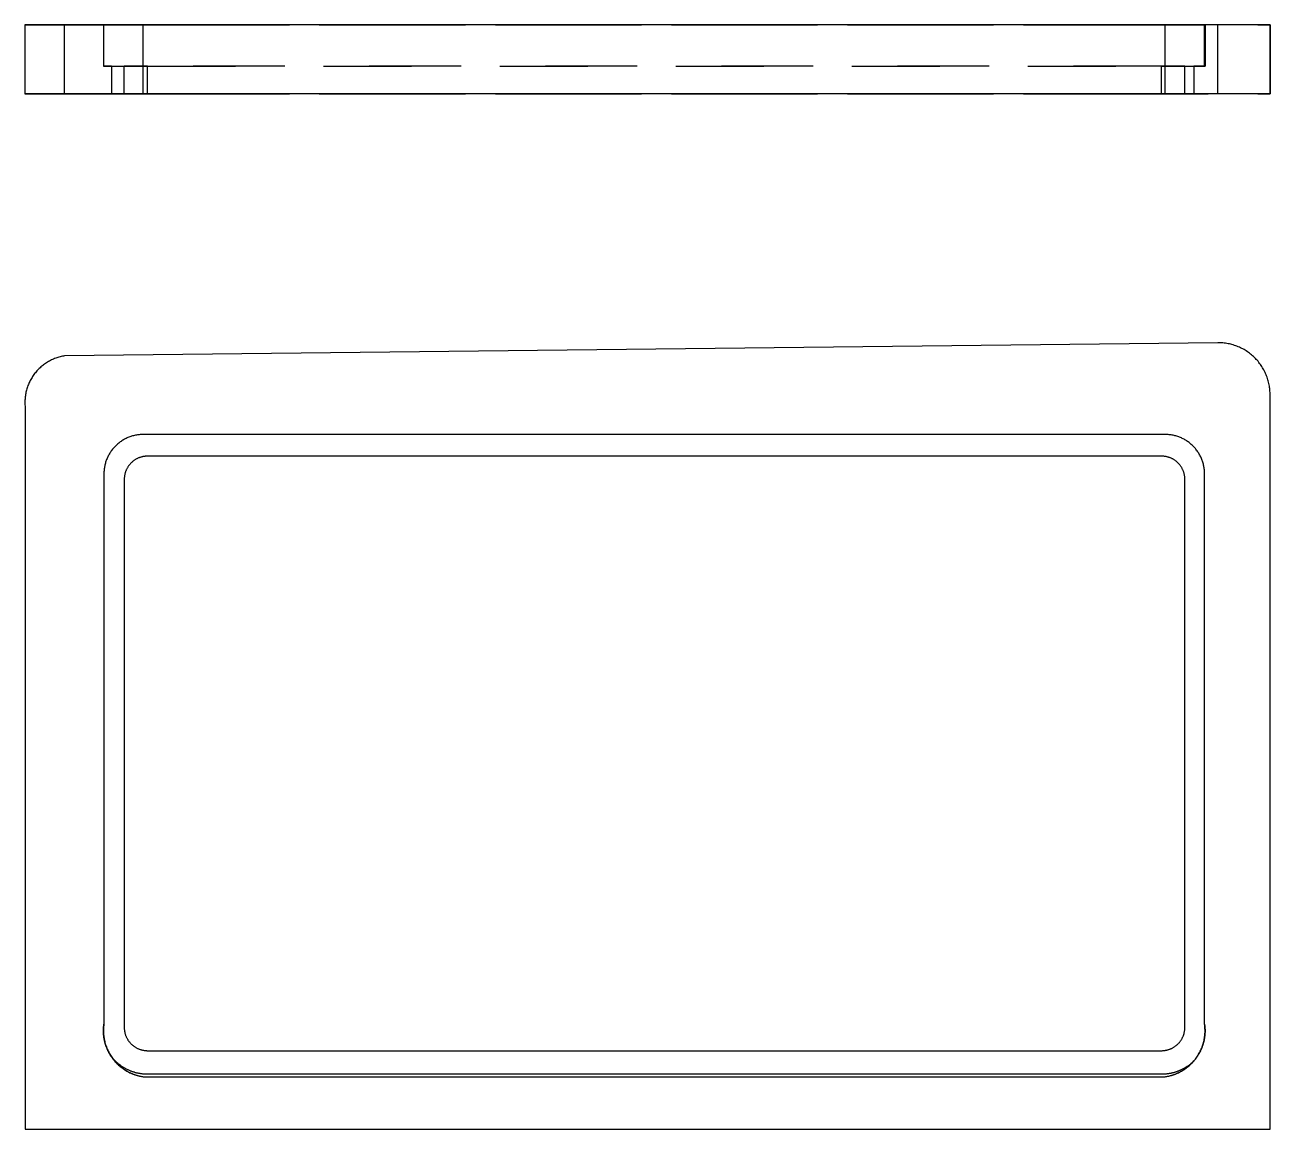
# Model space of a CAD drawing. Extents: x 0 to 2.59, y 0 to 1.25.
# Drawn here: x 0 to 1.415, y 0 to 1.254 of the extents above; entities that cross this region are included whole.
import ezdxf

# ---------------------------------------------------------------- set-up
doc = ezdxf.new("R2010")
doc.units = 0
doc.linetypes.add('HIDDEN', pattern=[0.070726, 0.047174, -0.023552])
for name, color, linetype in [('FRONT', 7, 'CONTINUOUS'), ('FRONT_HID', 7, 'HIDDEN'), ('TOP', 7, 'CONTINUOUS'), ('TOP_HID', 7, 'HIDDEN')]:
    doc.layers.add(name, color=color, linetype=linetype)

msp = doc.modelspace()

# ---------------------------------------------------------------- linework, layer by layer
at = {"layer": 'FRONT'}
for p, q in [((0.045102, 1.25412), (0, 1.25412)), ((0, 1.25412), (0, 1.175995)), ((1.35497, 1.25412), (0.045102, 1.25412)), ((0.045102, 1.175995), (0.045102, 1.25412)), ((1.414514, 1.25412), (1.35497, 1.25412)), ((1.35497, 1.175995), (1.35497, 1.25412)), ((1.41451, 1.25412), (1.414514, 1.25412)), ((1.414514, 1.25412), (1.414514, 1.175995)), ((0.045102, 1.175995), (0, 1.175995)), ((1.35497, 1.175995), (0.045102, 1.175995)), ((1.414514, 1.175995), (1.35497, 1.175995)), ((1.41451, 1.175995), (1.414514, 1.175995))]:
    msp.add_line(p, q, dxfattribs=at)
at = {"layer": 'FRONT_HID', "linetype": 'HIDDEN'}
for p, q in [((0, 1.25412), (0.000447, 1.25412)), ((0.000447, 1.175995), (0.000447, 1.25412)), ((0.000447, 1.25412), (1.41451, 1.25412)), ((0.000447, 1.175995), (0.000447, 1.25412)), ((0.089756, 1.25412), (0.089227, 1.25412)), ((0.089227, 1.25412), (0.134411, 1.25412)), ((0.089227, 1.25412), (0.089227, 1.207245)), ((0.134411, 1.25412), (0.089756, 1.25412)), ((0.089756, 1.207245), (0.089756, 1.25412)), ((0.089756, 1.207245), (0.089756, 1.25412)), ((0.134411, 1.25412), (1.295431, 1.25412)), ((1.295431, 1.25412), (0.134411, 1.25412)), ((0.134411, 1.175995), (0.134411, 1.25412)), ((0.134411, 1.207245), (0.134411, 1.25412)), ((1.295431, 1.25412), (1.340614, 1.25412)), ((1.340085, 1.25412), (1.295431, 1.25412)), ((1.295431, 1.175995), (1.295431, 1.25412)), ((1.295431, 1.207245), (1.295431, 1.25412)), ((1.340614, 1.25412), (1.340085, 1.25412)), ((1.340085, 1.207245), (1.340085, 1.25412)), ((1.340085, 1.207245), (1.340085, 1.25412)), ((1.340614, 1.25412), (1.340614, 1.207245)), ((1.41451, 1.175995), (1.41451, 1.25412)), ((1.41451, 1.175995), (1.41451, 1.25412)), ((0.09839, 1.207245), (0.089227, 1.207245)), ((0.089227, 1.207245), (0.089756, 1.207245)), ((0.089756, 1.207245), (0.134411, 1.207245)), ((0.09839, 1.207245), (0.09839, 1.175995)), ((0.09839, 1.207245), (0.139345, 1.207245)), ((0.112865, 1.207245), (0.139345, 1.207245)), ((0.139345, 1.207245), (0.112865, 1.207245)), ((0.112865, 1.175995), (0.112865, 1.207245)), ((0.112865, 1.175995), (0.112865, 1.207245)), ((1.295431, 1.207245), (0.134411, 1.207245)), ((0.139345, 1.207245), (1.291237, 1.207245)), ((1.291237, 1.207245), (0.139345, 1.207245)), ((0.139345, 1.207245), (1.291237, 1.207245)), ((0.139345, 1.175995), (0.139345, 1.207245)), ((0.139345, 1.175995), (0.139345, 1.207245)), ((0.139345, 1.175995), (0.139345, 1.207245)), ((1.291237, 1.207245), (1.327846, 1.207245)), ((1.317717, 1.207245), (1.291237, 1.207245)), ((1.291237, 1.207245), (1.317717, 1.207245)), ((1.291237, 1.175995), (1.291237, 1.207245)), ((1.291237, 1.175995), (1.291237, 1.207245)), ((1.291237, 1.175995), (1.291237, 1.207245)), ((1.295431, 1.207245), (1.340085, 1.207245)), ((1.317717, 1.175995), (1.317717, 1.207245)), ((1.317717, 1.175995), (1.317717, 1.207245)), ((1.327846, 1.207245), (1.327846, 1.175995)), ((1.340614, 1.207245), (1.327846, 1.207245)), ((1.340085, 1.207245), (1.340614, 1.207245)), ((0, 1.175995), (0.000447, 1.175995)), ((0.000447, 1.175995), (1.41451, 1.175995)), ((0.086385, 1.175995), (0.09839, 1.175995)), ((0.139345, 1.175995), (0.086385, 1.175995)), ((0.089756, 1.175995), (0.09839, 1.175995)), ((0.134411, 1.175995), (0.089756, 1.175995)), ((0.09839, 1.175995), (0.134411, 1.175995)), ((0.09839, 1.175995), (0.139345, 1.175995)), ((0.112865, 1.175995), (0.139345, 1.175995)), ((0.139345, 1.175995), (0.112865, 1.175995)), ((0.134411, 1.175995), (1.295431, 1.175995)), ((1.295431, 1.175995), (0.134411, 1.175995)), ((1.291237, 1.175995), (0.139345, 1.175995)), ((0.139345, 1.175995), (1.291237, 1.175995)), ((1.291237, 1.175995), (0.139345, 1.175995)), ((0.139345, 1.175995), (1.291237, 1.175995)), ((1.344197, 1.175995), (1.291237, 1.175995)), ((1.291237, 1.175995), (1.327846, 1.175995)), ((1.317717, 1.175995), (1.291237, 1.175995)), ((1.291237, 1.175995), (1.317717, 1.175995)), ((1.295431, 1.175995), (1.327846, 1.175995)), ((1.340085, 1.175995), (1.295431, 1.175995)), ((1.327846, 1.175995), (1.344197, 1.175995)), ((1.327846, 1.175995), (1.340085, 1.175995))]:
    msp.add_line(p, q, dxfattribs=at)
at = {"layer": 'TOP'}
for p, q in [((1.354969, 0.893092), (0.0451, 0.878207)), ((1.356458, 0.893092), (1.354969, 0.893092)), ((1.357947, 0.893053), (1.356458, 0.893092)), ((1.359435, 0.892977), (1.357947, 0.893053)), ((1.36092, 0.892864), (1.359435, 0.892977)), ((1.362402, 0.892712), (1.36092, 0.892864)), ((1.363879, 0.892524), (1.362402, 0.892712)), ((1.365352, 0.892298), (1.363879, 0.892524)), ((1.366818, 0.892035), (1.365352, 0.892298)), ((1.368277, 0.891734), (1.366818, 0.892035)), ((1.369727, 0.891397), (1.368277, 0.891734)), ((1.371169, 0.891023), (1.369727, 0.891397)), ((0.039979, 0.877152), (0.038717, 0.87681)), ((0.041249, 0.877463), (0.039979, 0.877152)), ((0.042527, 0.877742), (0.041249, 0.877463)), ((0.043811, 0.877991), (0.042527, 0.877742)), ((0.0451, 0.878207), (0.043811, 0.877991)), ((1.372601, 0.890613), (1.371169, 0.891023)), ((1.374022, 0.890167), (1.372601, 0.890613)), ((1.375432, 0.889685), (1.374022, 0.890167)), ((1.376828, 0.889167), (1.375432, 0.889685)), ((1.378211, 0.888615), (1.376828, 0.889167)), ((1.37958, 0.888027), (1.378211, 0.888615)), ((1.380933, 0.887405), (1.37958, 0.888027)), ((1.382271, 0.886749), (1.380933, 0.887405)), ((1.383591, 0.886059), (1.382271, 0.886749)), ((1.384893, 0.885336), (1.383591, 0.886059)), ((1.386177, 0.88458), (1.384893, 0.885336)), ((1.387441, 0.883792), (1.386177, 0.88458)), ((1.388684, 0.882972), (1.387441, 0.883792)), ((1.389907, 0.882121), (1.388684, 0.882972)), ((1.391107, 0.881239), (1.389907, 0.882121)), ((1.392285, 0.880328), (1.391107, 0.881239)), ((1.393439, 0.879386), (1.392285, 0.880328)), ((1.394569, 0.878416), (1.393439, 0.879386)), ((1.395675, 0.877417), (1.394569, 0.878416)), ((1.396754, 0.876391), (1.395675, 0.877417)), ((0.015346, 0.862972), (0.014439, 0.862029)), ((0.016276, 0.863891), (0.015346, 0.862972)), ((0.017228, 0.864788), (0.016276, 0.863891)), ((0.018201, 0.865661), (0.017228, 0.864788)), ((0.019196, 0.86651), (0.018201, 0.865661)), ((0.020211, 0.867334), (0.019196, 0.86651)), ((0.021247, 0.868133), (0.020211, 0.867334)), ((0.022301, 0.868906), (0.021247, 0.868133)), ((0.023374, 0.869654), (0.022301, 0.868906)), ((0.024466, 0.870374), (0.023374, 0.869654)), ((0.025574, 0.871068), (0.024466, 0.870374)), ((0.026699, 0.871734), (0.025574, 0.871068)), ((0.027841, 0.872373), (0.026699, 0.871734)), ((0.028997, 0.872983), (0.027841, 0.872373)), ((0.030169, 0.873565), (0.028997, 0.872983)), ((0.031354, 0.874118), (0.030169, 0.873565)), ((0.032552, 0.874641), (0.031354, 0.874118)), ((0.033763, 0.875135), (0.032552, 0.874641)), ((0.034986, 0.875599), (0.033763, 0.875135)), ((0.036219, 0.876033), (0.034986, 0.875599)), ((0.037463, 0.876437), (0.036219, 0.876033)), ((0.038717, 0.87681), (0.037463, 0.876437)), ((1.397807, 0.875338), (1.396754, 0.876391)), ((1.398834, 0.874258), (1.397807, 0.875338)), ((1.399832, 0.873153), (1.398834, 0.874258)), ((1.400802, 0.872023), (1.399832, 0.873153)), ((1.401744, 0.870869), (1.400802, 0.872023)), ((1.402656, 0.869691), (1.401744, 0.870869)), ((1.403537, 0.86849), (1.402656, 0.869691)), ((1.404388, 0.867268), (1.403537, 0.86849)), ((1.405208, 0.866024), (1.404388, 0.867268)), ((1.405996, 0.86476), (1.405208, 0.866024)), ((1.406752, 0.863477), (1.405996, 0.86476)), ((1.407475, 0.862175), (1.406752, 0.863477)), ((0.005524, 0.849183), (0.004958, 0.848004)), ((0.006118, 0.850348), (0.005524, 0.849183)), ((0.006741, 0.851498), (0.006118, 0.850348)), ((0.007391, 0.852632), (0.006741, 0.851498)), ((0.00807, 0.85375), (0.007391, 0.852632)), ((0.008775, 0.854852), (0.00807, 0.85375)), ((0.009508, 0.855935), (0.008775, 0.854852)), ((0.010266, 0.857), (0.009508, 0.855935)), ((0.011051, 0.858046), (0.010266, 0.857)), ((0.011861, 0.859073), (0.011051, 0.858046)), ((0.012696, 0.860079), (0.011861, 0.859073)), ((0.013556, 0.861065), (0.012696, 0.860079)), ((0.014439, 0.862029), (0.013556, 0.861065)), ((1.408165, 0.860855), (1.407475, 0.862175)), ((1.408821, 0.859517), (1.408165, 0.860855)), ((1.409443, 0.858164), (1.408821, 0.859517)), ((1.410031, 0.856795), (1.409443, 0.858164)), ((1.410584, 0.855412), (1.410031, 0.856795)), ((1.411101, 0.854015), (1.410584, 0.855412)), ((1.411583, 0.852606), (1.411101, 0.854015)), ((1.412029, 0.851185), (1.411583, 0.852606)), ((1.41244, 0.849753), (1.412029, 0.851185)), ((1.412813, 0.848311), (1.41244, 0.849753)), ((0.000952, 0.835589), (0.000722, 0.834302)), ((0.001214, 0.836871), (0.000952, 0.835589)), ((0.001507, 0.838145), (0.001214, 0.836871)), ((0.001832, 0.839412), (0.001507, 0.838145)), ((0.002188, 0.84067), (0.001832, 0.839412)), ((0.002574, 0.84192), (0.002188, 0.84067)), ((0.002991, 0.843159), (0.002574, 0.84192)), ((0.003438, 0.844388), (0.002991, 0.843159)), ((0.003915, 0.845606), (0.003438, 0.844388)), ((0.004422, 0.846811), (0.003915, 0.845606)), ((0.004958, 0.848004), (0.004422, 0.846811)), ((1.41315, 0.84686), (1.412813, 0.848311)), ((1.413451, 0.845402), (1.41315, 0.84686)), ((1.413714, 0.843935), (1.413451, 0.845402)), ((1.41394, 0.842463), (1.413714, 0.843935)), ((1.414129, 0.840986), (1.41394, 0.842463)), ((1.41428, 0.839504), (1.414129, 0.840986)), ((1.414393, 0.838019), (1.41428, 0.839504)), ((1.414469, 0.836531), (1.414393, 0.838019)), ((1.414508, 0.835042), (1.414469, 0.836531)), ((1.414508, 0.833553), (1.414508, 0.835042)), ((0.000007, 0.826495), (0, 0.825187)), ((0, 0.825187), (0.000025, 0.82388)), ((0.000046, 0.827802), (0.000007, 0.826495)), ((0.000025, 0.82388), (0.000082, 0.822573)), ((0.000117, 0.829108), (0.000046, 0.827802)), ((0.000082, 0.822573), (0.000171, 0.821269)), ((0.00022, 0.830412), (0.000117, 0.829108)), ((0.000171, 0.821269), (0.000293, 0.819967)), ((0.000356, 0.831712), (0.00022, 0.830412)), ((0.000523, 0.83301), (0.000356, 0.831712)), ((0.000722, 0.834302), (0.000523, 0.83301)), ((1.414508, 0), (1.414508, 0.833553)), ((0.000293, 0.819967), (0.000446, 0.818668)), ((0.000446, 0.818668), (0.000446, 0)), ((0.105706, 0.778451), (0.104862, 0.777725)), ((0.106568, 0.779156), (0.105706, 0.778451)), ((0.107447, 0.779839), (0.106568, 0.779156)), ((0.108343, 0.7805), (0.107447, 0.779839)), ((0.109255, 0.781139), (0.108343, 0.7805)), ((0.110182, 0.781754), (0.109255, 0.781139)), ((0.111125, 0.782347), (0.110182, 0.781754)), ((0.112082, 0.782915), (0.111125, 0.782347)), ((0.113053, 0.78346), (0.112082, 0.782915)), ((0.114038, 0.78398), (0.113053, 0.78346)), ((0.115035, 0.784476), (0.114038, 0.78398)), ((0.116044, 0.784946), (0.115035, 0.784476)), ((0.117064, 0.785392), (0.116044, 0.784946)), ((0.118095, 0.785811), (0.117064, 0.785392)), ((0.119137, 0.786205), (0.118095, 0.785811)), ((0.120188, 0.786573), (0.119137, 0.786205)), ((0.121247, 0.786914), (0.120188, 0.786573)), ((0.122315, 0.787229), (0.121247, 0.786914)), ((0.123391, 0.787517), (0.122315, 0.787229)), ((0.124473, 0.787778), (0.123391, 0.787517)), ((0.125561, 0.788013), (0.124473, 0.787778)), ((0.126655, 0.78822), (0.125561, 0.788013)), ((0.127754, 0.788399), (0.126655, 0.78822)), ((0.128857, 0.788551), (0.127754, 0.788399)), ((0.129963, 0.788676), (0.128857, 0.788551)), ((0.131073, 0.788773), (0.129963, 0.788676)), ((0.132184, 0.788843), (0.131073, 0.788773)), ((0.133296, 0.788884), (0.132184, 0.788843)), ((0.13441, 0.788898), (0.133296, 0.788884)), ((1.295429, 0.788898), (0.13441, 0.788898)), ((1.296543, 0.788884), (1.295429, 0.788898)), ((1.297655, 0.788843), (1.296543, 0.788884)), ((1.298766, 0.788773), (1.297655, 0.788843)), ((1.299875, 0.788676), (1.298766, 0.788773)), ((1.300982, 0.788551), (1.299875, 0.788676)), ((1.302085, 0.788399), (1.300982, 0.788551)), ((1.303184, 0.78822), (1.302085, 0.788399)), ((1.304277, 0.788013), (1.303184, 0.78822)), ((1.305366, 0.787778), (1.304277, 0.788013)), ((1.306448, 0.787517), (1.305366, 0.787778)), ((1.307524, 0.787229), (1.306448, 0.787517)), ((1.308591, 0.786914), (1.307524, 0.787229)), ((1.309651, 0.786573), (1.308591, 0.786914)), ((1.310702, 0.786205), (1.309651, 0.786573)), ((1.311743, 0.785811), (1.310702, 0.786205)), ((1.312775, 0.785392), (1.311743, 0.785811)), ((1.313795, 0.784946), (1.312775, 0.785392)), ((1.314804, 0.784476), (1.313795, 0.784946)), ((1.315801, 0.78398), (1.314804, 0.784476)), ((1.316786, 0.78346), (1.315801, 0.78398)), ((1.317757, 0.782915), (1.316786, 0.78346)), ((1.318714, 0.782347), (1.317757, 0.782915)), ((1.319657, 0.781754), (1.318714, 0.782347)), ((1.320584, 0.781139), (1.319657, 0.781754)), ((1.321496, 0.7805), (1.320584, 0.781139)), ((1.322392, 0.779839), (1.321496, 0.7805)), ((1.323271, 0.779156), (1.322392, 0.779839)), ((1.324133, 0.778451), (1.323271, 0.779156)), ((1.324977, 0.777725), (1.324133, 0.778451)), ((0.094673, 0.764615), (0.094177, 0.763618)), ((0.095193, 0.7656), (0.094673, 0.764615)), ((0.095738, 0.766571), (0.095193, 0.7656)), ((0.096306, 0.767528), (0.095738, 0.766571)), ((0.096899, 0.768471), (0.096306, 0.767528)), ((0.097514, 0.769398), (0.096899, 0.768471)), ((0.098153, 0.77031), (0.097514, 0.769398)), ((0.098814, 0.771206), (0.098153, 0.77031)), ((0.099497, 0.772085), (0.098814, 0.771206)), ((0.100202, 0.772947), (0.099497, 0.772085)), ((0.100928, 0.773791), (0.100202, 0.772947)), ((0.101675, 0.774616), (0.100928, 0.773791)), ((0.102443, 0.775423), (0.101675, 0.774616)), ((0.10323, 0.77621), (0.102443, 0.775423)), ((0.104037, 0.776978), (0.10323, 0.77621)), ((0.104862, 0.777725), (0.104037, 0.776978)), ((0.134746, 0.763907), (0.134097, 0.763784)), ((0.135397, 0.764013), (0.134746, 0.763907)), ((0.136051, 0.764104), (0.135397, 0.764013)), ((0.136707, 0.764178), (0.136051, 0.764104)), ((0.137365, 0.764235), (0.136707, 0.764178)), ((0.138024, 0.764276), (0.137365, 0.764235)), ((0.138684, 0.764301), (0.138024, 0.764276)), ((0.139344, 0.764309), (0.138684, 0.764301)), ((1.291235, 0.764309), (0.139344, 0.764309)), ((1.291895, 0.764301), (1.291235, 0.764309)), ((1.292555, 0.764276), (1.291895, 0.764301)), ((1.293214, 0.764235), (1.292555, 0.764276)), ((1.293872, 0.764178), (1.293214, 0.764235)), ((1.294528, 0.764104), (1.293872, 0.764178)), ((1.295182, 0.764013), (1.294528, 0.764104)), ((1.295833, 0.763907), (1.295182, 0.764013)), ((1.296482, 0.763784), (1.295833, 0.763907)), ((1.325802, 0.776978), (1.324977, 0.777725)), ((1.326609, 0.77621), (1.325802, 0.776978)), ((1.327396, 0.775423), (1.326609, 0.77621)), ((1.328163, 0.774616), (1.327396, 0.775423)), ((1.32891, 0.773791), (1.328163, 0.774616)), ((1.329637, 0.772947), (1.32891, 0.773791)), ((1.330342, 0.772085), (1.329637, 0.772947)), ((1.331025, 0.771206), (1.330342, 0.772085)), ((1.331686, 0.77031), (1.331025, 0.771206)), ((1.332325, 0.769398), (1.331686, 0.77031)), ((1.33294, 0.768471), (1.332325, 0.769398)), ((1.333533, 0.767528), (1.33294, 0.768471)), ((1.334101, 0.766571), (1.333533, 0.767528)), ((1.334646, 0.7656), (1.334101, 0.766571)), ((1.335166, 0.764615), (1.334646, 0.7656)), ((1.335662, 0.763618), (1.335166, 0.764615)), ((0.090102, 0.749796), (0.089977, 0.74869)), ((0.090254, 0.750899), (0.090102, 0.749796)), ((0.090433, 0.751998), (0.090254, 0.750899)), ((0.09064, 0.753092), (0.090433, 0.751998)), ((0.090875, 0.75418), (0.09064, 0.753092)), ((0.091136, 0.755262), (0.090875, 0.75418)), ((0.091424, 0.756338), (0.091136, 0.755262)), ((0.091739, 0.757406), (0.091424, 0.756338)), ((0.09208, 0.758465), (0.091739, 0.757406)), ((0.092448, 0.759516), (0.09208, 0.758465)), ((0.092842, 0.760558), (0.092448, 0.759516)), ((0.093261, 0.761589), (0.092842, 0.760558)), ((0.093707, 0.762609), (0.093261, 0.761589)), ((0.094177, 0.763618), (0.093707, 0.762609)), ((0.11578, 0.74991), (0.115486, 0.749318)), ((0.116088, 0.750493), (0.11578, 0.74991)), ((0.116411, 0.751069), (0.116088, 0.750493)), ((0.116748, 0.751637), (0.116411, 0.751069)), ((0.1171, 0.752196), (0.116748, 0.751637)), ((0.117465, 0.752746), (0.1171, 0.752196)), ((0.117843, 0.753287), (0.117465, 0.752746)), ((0.118236, 0.753818), (0.117843, 0.753287)), ((0.118641, 0.754339), (0.118236, 0.753818)), ((0.119059, 0.75485), (0.118641, 0.754339)), ((0.119489, 0.755351), (0.119059, 0.75485)), ((0.119932, 0.75584), (0.119489, 0.755351)), ((0.120387, 0.756318), (0.119932, 0.75584)), ((0.120854, 0.756785), (0.120387, 0.756318)), ((0.121333, 0.75724), (0.120854, 0.756785)), ((0.121822, 0.757683), (0.121333, 0.75724)), ((0.122323, 0.758114), (0.121822, 0.757683)), ((0.122834, 0.758532), (0.122323, 0.758114)), ((0.123355, 0.758937), (0.122834, 0.758532)), ((0.123886, 0.759329), (0.123355, 0.758937)), ((0.124427, 0.759708), (0.123886, 0.759329)), ((0.124977, 0.760073), (0.124427, 0.759708)), ((0.125536, 0.760424), (0.124977, 0.760073)), ((0.126104, 0.760762), (0.125536, 0.760424)), ((0.126679, 0.761084), (0.126104, 0.760762)), ((0.127263, 0.761393), (0.126679, 0.761084)), ((0.127854, 0.761687), (0.127263, 0.761393)), ((0.128453, 0.761966), (0.127854, 0.761687)), ((0.129058, 0.76223), (0.128453, 0.761966)), ((0.129669, 0.762479), (0.129058, 0.76223)), ((0.130287, 0.762712), (0.129669, 0.762479)), ((0.13091, 0.76293), (0.130287, 0.762712)), ((0.131539, 0.763133), (0.13091, 0.76293)), ((0.132172, 0.763319), (0.131539, 0.763133)), ((0.13281, 0.76349), (0.132172, 0.763319)), ((0.133451, 0.763645), (0.13281, 0.76349)), ((0.134097, 0.763784), (0.133451, 0.763645)), ((1.297128, 0.763645), (1.296482, 0.763784)), ((1.297769, 0.76349), (1.297128, 0.763645)), ((1.298407, 0.763319), (1.297769, 0.76349)), ((1.29904, 0.763133), (1.298407, 0.763319)), ((1.299669, 0.76293), (1.29904, 0.763133)), ((1.300292, 0.762712), (1.299669, 0.76293)), ((1.30091, 0.762479), (1.300292, 0.762712)), ((1.301521, 0.76223), (1.30091, 0.762479)), ((1.302126, 0.761966), (1.301521, 0.76223)), ((1.302725, 0.761687), (1.302126, 0.761966)), ((1.303316, 0.761393), (1.302725, 0.761687)), ((1.3039, 0.761084), (1.303316, 0.761393)), ((1.304475, 0.760762), (1.3039, 0.761084)), ((1.305043, 0.760424), (1.304475, 0.760762)), ((1.305602, 0.760073), (1.305043, 0.760424)), ((1.306152, 0.759708), (1.305602, 0.760073)), ((1.306693, 0.759329), (1.306152, 0.759708)), ((1.307224, 0.758937), (1.306693, 0.759329)), ((1.307745, 0.758532), (1.307224, 0.758937)), ((1.308256, 0.758114), (1.307745, 0.758532)), ((1.308757, 0.757683), (1.308256, 0.758114)), ((1.309246, 0.75724), (1.308757, 0.757683)), ((1.309725, 0.756785), (1.309246, 0.75724)), ((1.310192, 0.756318), (1.309725, 0.756785)), ((1.310647, 0.75584), (1.310192, 0.756318)), ((1.31109, 0.755351), (1.310647, 0.75584)), ((1.31152, 0.75485), (1.31109, 0.755351)), ((1.311938, 0.754339), (1.31152, 0.75485)), ((1.312344, 0.753818), (1.311938, 0.754339)), ((1.312736, 0.753287), (1.312344, 0.753818)), ((1.313114, 0.752746), (1.312736, 0.753287)), ((1.313479, 0.752196), (1.313114, 0.752746)), ((1.313831, 0.751637), (1.313479, 0.752196)), ((1.314168, 0.751069), (1.313831, 0.751637)), ((1.314491, 0.750493), (1.314168, 0.751069)), ((1.314799, 0.74991), (1.314491, 0.750493)), ((1.315093, 0.749318), (1.314799, 0.74991)), ((1.336132, 0.762609), (1.335662, 0.763618)), ((1.336577, 0.761589), (1.336132, 0.762609)), ((1.336997, 0.760558), (1.336577, 0.761589)), ((1.337391, 0.759516), (1.336997, 0.760558)), ((1.337759, 0.758465), (1.337391, 0.759516)), ((1.3381, 0.757406), (1.337759, 0.758465)), ((1.338415, 0.756338), (1.3381, 0.757406)), ((1.338703, 0.755262), (1.338415, 0.756338)), ((1.338964, 0.75418), (1.338703, 0.755262)), ((1.339199, 0.753092), (1.338964, 0.75418)), ((1.339406, 0.751998), (1.339199, 0.753092)), ((1.339585, 0.750899), (1.339406, 0.751998)), ((1.339737, 0.749796), (1.339585, 0.750899)), ((1.339862, 0.74869), (1.339737, 0.749796)), ((0.089769, 0.745357), (0.089755, 0.744243)), ((0.089755, 0.744243), (0.089755, 0.119079)), ((0.08981, 0.746469), (0.089769, 0.745357)), ((0.08988, 0.74758), (0.08981, 0.746469)), ((0.089977, 0.74869), (0.08988, 0.74758)), ((0.112872, 0.738489), (0.112864, 0.737829)), ((0.112864, 0.737829), (0.112864, 0.115543)), ((0.112896, 0.739149), (0.112872, 0.738489)), ((0.112938, 0.739808), (0.112896, 0.739149)), ((0.112995, 0.740466), (0.112938, 0.739808)), ((0.113069, 0.741122), (0.112995, 0.740466)), ((0.113159, 0.741776), (0.113069, 0.741122)), ((0.113266, 0.742427), (0.113159, 0.741776)), ((0.113389, 0.743076), (0.113266, 0.742427)), ((0.113527, 0.743721), (0.113389, 0.743076)), ((0.113682, 0.744363), (0.113527, 0.743721)), ((0.113853, 0.745001), (0.113682, 0.744363)), ((0.11404, 0.745634), (0.113853, 0.745001)), ((0.114242, 0.746263), (0.11404, 0.745634)), ((0.11446, 0.746886), (0.114242, 0.746263)), ((0.114694, 0.747503), (0.11446, 0.746886)), ((0.114943, 0.748115), (0.114694, 0.747503)), ((0.115207, 0.74872), (0.114943, 0.748115)), ((0.115486, 0.749318), (0.115207, 0.74872)), ((1.315372, 0.74872), (1.315093, 0.749318)), ((1.315636, 0.748115), (1.315372, 0.74872)), ((1.315885, 0.747503), (1.315636, 0.748115)), ((1.316119, 0.746886), (1.315885, 0.747503)), ((1.316337, 0.746263), (1.316119, 0.746886)), ((1.316539, 0.745634), (1.316337, 0.746263)), ((1.316726, 0.745001), (1.316539, 0.745634)), ((1.316897, 0.744363), (1.316726, 0.745001)), ((1.317052, 0.743721), (1.316897, 0.744363)), ((1.31719, 0.743076), (1.317052, 0.743721)), ((1.317313, 0.742427), (1.31719, 0.743076)), ((1.31742, 0.741776), (1.317313, 0.742427)), ((1.31751, 0.741122), (1.31742, 0.741776)), ((1.317584, 0.740466), (1.31751, 0.741122)), ((1.317641, 0.739808), (1.317584, 0.740466)), ((1.317683, 0.739149), (1.317641, 0.739808)), ((1.317707, 0.738489), (1.317683, 0.739149)), ((1.317715, 0.737829), (1.317707, 0.738489)), ((1.317715, 0.115543), (1.317715, 0.737829)), ((1.339959, 0.74758), (1.339862, 0.74869)), ((1.340028, 0.746469), (1.339959, 0.74758)), ((1.34007, 0.745357), (1.340028, 0.746469)), ((1.340084, 0.744243), (1.34007, 0.745357)), ((1.340084, 0.119079), (1.340084, 0.744243)), ((0.089273, 0.113855), (0.089234, 0.112543)), ((0.089344, 0.115165), (0.089273, 0.113855)), ((0.089449, 0.116473), (0.089344, 0.115165)), ((0.089586, 0.117778), (0.089449, 0.116473)), ((0.089755, 0.119079), (0.089586, 0.117778)), ((0.112864, 0.115543), (0.112872, 0.114883)), ((0.112872, 0.114883), (0.112896, 0.114223)), ((0.112896, 0.114223), (0.112938, 0.113564)), ((0.112938, 0.113564), (0.112995, 0.112906)), ((1.317584, 0.112906), (1.317641, 0.113564)), ((1.317641, 0.113564), (1.317683, 0.114223)), ((1.317683, 0.114223), (1.317707, 0.114883)), ((1.317707, 0.114883), (1.317715, 0.115543)), ((1.340253, 0.117778), (1.340084, 0.119079)), ((1.34039, 0.116473), (1.340253, 0.117778)), ((1.340494, 0.115165), (1.34039, 0.116473)), ((1.340566, 0.113855), (1.340494, 0.115165)), ((1.340605, 0.112543), (1.340566, 0.113855)), ((0.089234, 0.112543), (0.089228, 0.111231)), ((0.089228, 0.111231), (0.089254, 0.109919)), ((0.089254, 0.109919), (0.089313, 0.108609)), ((0.089313, 0.108609), (0.089405, 0.1073)), ((0.089405, 0.1073), (0.089529, 0.105993)), ((0.089529, 0.105993), (0.089686, 0.104691)), ((0.089686, 0.104691), (0.089876, 0.103392)), ((0.089876, 0.103392), (0.090097, 0.102099)), ((0.090097, 0.102099), (0.090351, 0.100812)), ((0.090351, 0.100812), (0.090637, 0.099531)), ((0.090637, 0.099531), (0.090955, 0.098258)), ((0.112995, 0.112906), (0.113069, 0.11225)), ((0.113069, 0.11225), (0.113159, 0.111596)), ((0.113159, 0.111596), (0.113266, 0.110945)), ((0.113266, 0.110945), (0.113389, 0.110296)), ((0.113389, 0.110296), (0.113527, 0.10965)), ((0.113527, 0.10965), (0.113682, 0.109009)), ((0.113682, 0.109009), (0.113853, 0.108371)), ((0.113853, 0.108371), (0.11404, 0.107738)), ((0.11404, 0.107738), (0.114242, 0.107109)), ((0.114242, 0.107109), (0.11446, 0.106486)), ((0.11446, 0.106486), (0.114694, 0.105868)), ((0.114694, 0.105868), (0.114943, 0.105257)), ((0.114943, 0.105257), (0.115207, 0.104652)), ((0.115207, 0.104652), (0.115486, 0.104053)), ((0.115486, 0.104053), (0.11578, 0.103462)), ((0.11578, 0.103462), (0.116088, 0.102878)), ((0.116088, 0.102878), (0.116411, 0.102303)), ((0.116411, 0.102303), (0.116748, 0.101735)), ((0.116748, 0.101735), (0.1171, 0.101176)), ((0.1171, 0.101176), (0.117465, 0.100626)), ((0.117465, 0.100626), (0.117843, 0.100085)), ((0.117843, 0.100085), (0.118236, 0.099554)), ((0.118236, 0.099554), (0.118641, 0.099033)), ((0.118641, 0.099033), (0.119059, 0.098522)), ((1.31152, 0.098522), (1.311938, 0.099033)), ((1.311938, 0.099033), (1.312344, 0.099554)), ((1.312344, 0.099554), (1.312736, 0.100085)), ((1.312736, 0.100085), (1.313114, 0.100626)), ((1.313114, 0.100626), (1.313479, 0.101176)), ((1.313479, 0.101176), (1.313831, 0.101735)), ((1.313831, 0.101735), (1.314168, 0.102303)), ((1.314168, 0.102303), (1.314491, 0.102878)), ((1.314491, 0.102878), (1.314799, 0.103462)), ((1.314799, 0.103462), (1.315093, 0.104053)), ((1.315093, 0.104053), (1.315372, 0.104652)), ((1.315372, 0.104652), (1.315636, 0.105257)), ((1.315636, 0.105257), (1.315885, 0.105868)), ((1.315885, 0.105868), (1.316119, 0.106486)), ((1.316119, 0.106486), (1.316337, 0.107109)), ((1.316337, 0.107109), (1.316539, 0.107738)), ((1.316539, 0.107738), (1.316726, 0.108371)), ((1.316726, 0.108371), (1.316897, 0.109009)), ((1.316897, 0.109009), (1.317052, 0.10965)), ((1.317052, 0.10965), (1.31719, 0.110296)), ((1.31719, 0.110296), (1.317313, 0.110945)), ((1.317313, 0.110945), (1.31742, 0.111596)), ((1.31742, 0.111596), (1.31751, 0.11225)), ((1.31751, 0.11225), (1.317584, 0.112906)), ((1.338884, 0.098258), (1.339202, 0.099531)), ((1.339202, 0.099531), (1.339488, 0.100812)), ((1.339488, 0.100812), (1.339741, 0.102099)), ((1.339741, 0.102099), (1.339963, 0.103392)), ((1.339963, 0.103392), (1.340152, 0.104691)), ((1.340152, 0.104691), (1.340309, 0.105993)), ((1.340309, 0.105993), (1.340434, 0.1073)), ((1.340434, 0.1073), (1.340526, 0.108609)), ((1.340526, 0.108609), (1.340585, 0.109919)), ((1.340585, 0.109919), (1.340611, 0.111231)), ((1.340611, 0.111231), (1.340605, 0.112543)), ((0.090955, 0.098258), (0.091304, 0.096993)), ((0.091304, 0.096993), (0.091685, 0.095738)), ((0.091685, 0.095738), (0.092097, 0.094492)), ((0.092097, 0.094492), (0.09254, 0.093257)), ((0.09254, 0.093257), (0.093013, 0.092033)), ((0.093013, 0.092033), (0.093517, 0.090822)), ((0.093517, 0.090822), (0.094051, 0.089623)), ((0.094051, 0.089623), (0.094615, 0.088438)), ((0.094615, 0.088438), (0.095208, 0.087268)), ((0.095208, 0.087268), (0.09583, 0.086113)), ((0.09583, 0.086113), (0.096481, 0.084973)), ((0.096481, 0.084973), (0.097159, 0.08385)), ((0.119059, 0.098522), (0.119489, 0.098021)), ((0.119489, 0.098021), (0.119932, 0.097532)), ((0.119932, 0.097532), (0.120387, 0.097053)), ((0.120387, 0.097053), (0.120854, 0.096586)), ((0.120854, 0.096586), (0.121333, 0.096131)), ((0.121333, 0.096131), (0.121822, 0.095688)), ((0.121822, 0.095688), (0.122323, 0.095258)), ((0.122323, 0.095258), (0.122834, 0.09484)), ((0.122834, 0.09484), (0.123355, 0.094434)), ((0.123355, 0.094434), (0.123886, 0.094042)), ((0.123886, 0.094042), (0.124427, 0.093664)), ((0.124427, 0.093664), (0.124977, 0.093299)), ((0.124977, 0.093299), (0.125536, 0.092947)), ((0.125536, 0.092947), (0.126104, 0.09261)), ((0.126104, 0.09261), (0.126679, 0.092287)), ((0.126679, 0.092287), (0.127263, 0.091979)), ((0.127263, 0.091979), (0.127854, 0.091685)), ((0.127854, 0.091685), (0.128453, 0.091406)), ((0.128453, 0.091406), (0.129058, 0.091142)), ((0.129058, 0.091142), (0.129669, 0.090893)), ((0.129669, 0.090893), (0.130287, 0.090659)), ((0.130287, 0.090659), (0.13091, 0.090441)), ((0.13091, 0.090441), (0.131539, 0.090239)), ((0.131539, 0.090239), (0.132172, 0.090052)), ((0.132172, 0.090052), (0.13281, 0.089881)), ((0.13281, 0.089881), (0.133451, 0.089726)), ((0.133451, 0.089726), (0.134097, 0.089588)), ((0.134097, 0.089588), (0.134746, 0.089465)), ((0.134746, 0.089465), (0.135397, 0.089358)), ((0.135397, 0.089358), (0.136051, 0.089268)), ((0.136051, 0.089268), (0.136707, 0.089194)), ((0.136707, 0.089194), (0.137365, 0.089137)), ((0.137365, 0.089137), (0.138024, 0.089095)), ((0.138024, 0.089095), (0.138684, 0.089071)), ((0.138684, 0.089071), (0.139344, 0.089063)), ((0.139344, 0.089062), (1.291235, 0.089062)), ((1.291235, 0.089063), (1.291895, 0.089071)), ((1.291895, 0.089071), (1.292555, 0.089095)), ((1.292555, 0.089095), (1.293214, 0.089137)), ((1.293214, 0.089137), (1.293872, 0.089194)), ((1.293872, 0.089194), (1.294528, 0.089268)), ((1.294528, 0.089268), (1.295182, 0.089358)), ((1.295182, 0.089358), (1.295833, 0.089465)), ((1.295833, 0.089465), (1.296482, 0.089588)), ((1.296482, 0.089588), (1.297128, 0.089726)), ((1.297128, 0.089726), (1.297769, 0.089881)), ((1.297769, 0.089881), (1.298407, 0.090052)), ((1.298407, 0.090052), (1.29904, 0.090239)), ((1.29904, 0.090239), (1.299669, 0.090441)), ((1.299669, 0.090441), (1.300292, 0.090659)), ((1.300292, 0.090659), (1.30091, 0.090893)), ((1.30091, 0.090893), (1.301521, 0.091142)), ((1.301521, 0.091142), (1.302126, 0.091406)), ((1.302126, 0.091406), (1.302725, 0.091685)), ((1.302725, 0.091685), (1.303316, 0.091979)), ((1.303316, 0.091979), (1.3039, 0.092287)), ((1.3039, 0.092287), (1.304475, 0.09261)), ((1.304475, 0.09261), (1.305043, 0.092947)), ((1.305043, 0.092947), (1.305602, 0.093299)), ((1.305602, 0.093299), (1.306152, 0.093664)), ((1.306152, 0.093664), (1.306693, 0.094042)), ((1.306693, 0.094042), (1.307224, 0.094434)), ((1.307224, 0.094434), (1.307745, 0.09484)), ((1.307745, 0.09484), (1.308256, 0.095258)), ((1.308256, 0.095258), (1.308757, 0.095688)), ((1.308757, 0.095688), (1.309246, 0.096131)), ((1.309246, 0.096131), (1.309725, 0.096586)), ((1.309725, 0.096586), (1.310192, 0.097053)), ((1.310192, 0.097053), (1.310647, 0.097532)), ((1.310647, 0.097532), (1.31109, 0.098021)), ((1.31109, 0.098021), (1.31152, 0.098522)), ((1.332679, 0.08385), (1.333358, 0.084973)), ((1.333358, 0.084973), (1.334009, 0.086113)), ((1.334009, 0.086113), (1.334631, 0.087268)), ((1.334631, 0.087268), (1.335224, 0.088438)), ((1.335224, 0.088438), (1.335788, 0.089623)), ((1.335788, 0.089623), (1.336322, 0.090822)), ((1.336322, 0.090822), (1.336825, 0.092033)), ((1.336825, 0.092033), (1.337299, 0.093257)), ((1.337299, 0.093257), (1.337742, 0.094492)), ((1.337742, 0.094492), (1.338154, 0.095738)), ((1.338154, 0.095738), (1.338535, 0.096993)), ((1.338535, 0.096993), (1.338884, 0.098258)), ((0.097159, 0.08385), (0.097866, 0.082745)), ((0.097866, 0.082745), (0.0986, 0.081657)), ((0.098388, 0.081965), (0.098864, 0.081394)), ((0.0986, 0.081657), (0.099361, 0.080588)), ((0.098864, 0.081394), (0.099347, 0.080829)), ((0.099347, 0.080829), (0.099838, 0.080271)), ((0.099361, 0.080588), (0.100148, 0.079539)), ((0.099838, 0.080271), (0.100337, 0.07972)), ((0.100148, 0.079539), (0.100961, 0.078509)), ((0.100337, 0.07972), (0.100843, 0.079176)), ((0.100843, 0.079176), (0.101357, 0.07864)), ((0.100961, 0.078509), (0.1018, 0.0775)), ((0.101357, 0.07864), (0.101879, 0.07811)), ((0.1018, 0.0775), (0.102663, 0.076512)), ((0.101879, 0.07811), (0.102408, 0.077588)), ((0.102408, 0.077588), (0.102944, 0.077074)), ((0.102663, 0.076512), (0.103551, 0.075546)), ((0.102944, 0.077074), (0.103487, 0.076567)), ((0.103487, 0.076567), (0.104038, 0.076067)), ((0.103551, 0.075546), (0.104463, 0.074602)), ((0.104038, 0.076067), (0.104595, 0.075576)), ((0.104463, 0.074602), (0.105398, 0.073681)), ((0.104595, 0.075576), (0.105159, 0.075092)), ((0.105159, 0.075092), (0.10573, 0.074616)), ((0.105398, 0.073681), (0.106355, 0.072784)), ((0.10573, 0.074616), (0.106308, 0.074149)), ((0.106308, 0.074149), (0.106892, 0.073689)), ((0.106355, 0.072784), (0.107335, 0.071912)), ((0.106892, 0.073689), (0.107483, 0.073238)), ((0.107335, 0.071912), (0.108336, 0.071063)), ((0.107483, 0.073238), (0.108079, 0.072795)), ((0.108079, 0.072795), (0.108682, 0.072361)), ((0.108336, 0.071063), (0.109358, 0.07024)), ((0.108682, 0.072361), (0.109291, 0.071935)), ((0.109291, 0.071935), (0.109906, 0.071517)), ((0.109906, 0.071517), (0.110527, 0.071109)), ((0.110527, 0.071109), (0.111153, 0.070709)), ((1.319245, 0.070595), (1.319788, 0.070938)), ((1.319788, 0.070938), (1.320326, 0.071287)), ((1.320326, 0.071287), (1.32086, 0.071643)), ((1.320481, 0.07024), (1.321503, 0.071063)), ((1.32086, 0.071643), (1.32139, 0.072005)), ((1.32139, 0.072005), (1.321915, 0.072374)), ((1.321503, 0.071063), (1.322504, 0.071912)), ((1.321915, 0.072374), (1.322436, 0.072748)), ((1.322436, 0.072748), (1.322952, 0.07313)), ((1.322504, 0.071912), (1.323483, 0.072784)), ((1.322952, 0.07313), (1.323463, 0.073517)), ((1.323463, 0.073517), (1.32397, 0.07391)), ((1.323483, 0.072784), (1.324441, 0.073681)), ((1.32397, 0.07391), (1.324472, 0.07431)), ((1.324441, 0.073681), (1.325376, 0.074602)), ((1.324472, 0.07431), (1.324969, 0.074716)), ((1.324969, 0.074716), (1.325461, 0.075127)), ((1.325376, 0.074602), (1.326288, 0.075546)), ((1.325461, 0.075127), (1.325948, 0.075545)), ((1.325948, 0.075545), (1.32643, 0.075968)), ((1.326288, 0.075546), (1.327175, 0.076512)), ((1.32643, 0.075968), (1.326907, 0.076398)), ((1.326907, 0.076398), (1.327379, 0.076833)), ((1.327175, 0.076512), (1.328039, 0.0775)), ((1.327379, 0.076833), (1.327845, 0.077273)), ((1.328039, 0.0775), (1.328878, 0.078509)), ((1.328878, 0.078509), (1.329691, 0.079539)), ((1.329691, 0.079539), (1.330478, 0.080588)), ((1.330478, 0.080588), (1.331239, 0.081657)), ((1.331239, 0.081657), (1.331973, 0.082745)), ((1.331973, 0.082745), (1.332679, 0.08385)), ((0.109358, 0.07024), (0.1104, 0.069443)), ((0.1104, 0.069443), (0.111462, 0.068672)), ((0.111153, 0.070709), (0.111785, 0.070317)), ((0.111462, 0.068672), (0.112543, 0.067928)), ((0.111785, 0.070317), (0.112422, 0.069935)), ((0.112422, 0.069935), (0.113065, 0.069562)), ((0.112543, 0.067928), (0.113641, 0.067211)), ((0.113065, 0.069562), (0.113713, 0.069198)), ((0.113641, 0.067211), (0.114758, 0.066521)), ((0.113713, 0.069198), (0.114366, 0.068843)), ((0.114366, 0.068843), (0.115023, 0.068497)), ((0.114758, 0.066521), (0.115891, 0.06586)), ((0.115023, 0.068497), (0.115686, 0.06816)), ((0.115686, 0.06816), (0.116353, 0.067833)), ((0.115891, 0.06586), (0.11704, 0.065227)), ((0.116353, 0.067833), (0.117025, 0.067515)), ((0.117025, 0.067515), (0.117701, 0.067206)), ((0.11704, 0.065227), (0.118205, 0.064623)), ((0.117701, 0.067206), (0.118382, 0.066907)), ((0.118205, 0.064623), (0.119384, 0.064048)), ((0.118382, 0.066907), (0.119066, 0.066618)), ((0.119066, 0.066618), (0.119755, 0.066338)), ((0.119384, 0.064048), (0.120578, 0.063502)), ((0.119755, 0.066338), (0.120447, 0.066068)), ((0.120447, 0.066068), (0.121143, 0.065808)), ((0.120578, 0.063502), (0.121784, 0.062987)), ((0.121143, 0.065808), (0.121843, 0.065557)), ((0.121784, 0.062987), (0.123003, 0.062502)), ((0.121843, 0.065557), (0.122546, 0.065317)), ((0.122546, 0.065317), (0.123252, 0.065086)), ((0.123003, 0.062502), (0.124234, 0.062047)), ((0.123252, 0.065086), (0.123962, 0.064865)), ((0.123962, 0.064865), (0.124675, 0.064654)), ((0.124234, 0.062047), (0.125476, 0.061623)), ((0.124675, 0.064654), (0.12539, 0.064454)), ((0.12539, 0.064454), (0.126108, 0.064263)), ((0.125476, 0.061623), (0.126728, 0.061231)), ((0.126108, 0.064263), (0.126829, 0.064082)), ((0.126728, 0.061231), (0.127989, 0.060869)), ((0.126829, 0.064082), (0.127553, 0.063912)), ((0.127553, 0.063912), (0.128278, 0.063751)), ((0.127989, 0.060869), (0.129259, 0.060539)), ((0.128278, 0.063751), (0.129006, 0.063601)), ((0.129006, 0.063601), (0.129736, 0.063461)), ((0.129259, 0.060539), (0.130537, 0.060241)), ((0.129736, 0.063461), (0.130468, 0.063331)), ((0.130468, 0.063331), (0.131201, 0.063212)), ((0.130537, 0.060241), (0.131822, 0.059975)), ((0.131201, 0.063212), (0.131936, 0.063103)), ((0.131822, 0.059975), (0.133113, 0.059741)), ((0.131936, 0.063103), (0.132673, 0.063004)), ((0.132673, 0.063004), (0.133411, 0.062916)), ((0.133113, 0.059741), (0.13441, 0.059539)), ((0.133411, 0.062916), (0.13415, 0.062838)), ((0.13415, 0.062838), (0.13489, 0.06277)), ((0.13441, 0.059539), (1.295429, 0.059539)), ((0.13489, 0.06277), (0.135631, 0.062713)), ((0.135631, 0.062713), (0.136373, 0.062666)), ((0.136373, 0.062666), (0.137115, 0.062629)), ((0.137115, 0.062629), (0.137858, 0.062603)), ((0.137858, 0.062603), (0.138601, 0.062587)), ((0.138601, 0.062587), (0.139344, 0.062582)), ((0.139344, 0.062582), (1.291235, 0.062582)), ((1.291235, 0.062582), (1.291877, 0.062586)), ((1.291877, 0.062586), (1.292518, 0.062598)), ((1.292518, 0.062598), (1.29316, 0.062617)), ((1.29316, 0.062617), (1.293801, 0.062644)), ((1.293801, 0.062644), (1.294441, 0.062679)), ((1.294441, 0.062679), (1.295082, 0.062722)), ((1.295082, 0.062722), (1.295721, 0.062773)), ((1.295429, 0.059539), (1.296726, 0.059741)), ((1.295721, 0.062773), (1.29636, 0.062831)), ((1.29636, 0.062831), (1.296998, 0.062897)), ((1.296726, 0.059741), (1.298017, 0.059975)), ((1.296998, 0.062897), (1.297636, 0.06297)), ((1.297636, 0.06297), (1.298272, 0.063052)), ((1.298017, 0.059975), (1.299302, 0.060241)), ((1.298272, 0.063052), (1.298907, 0.063141)), ((1.298907, 0.063141), (1.299542, 0.063238)), ((1.299302, 0.060241), (1.30058, 0.060539)), ((1.299542, 0.063238), (1.300175, 0.063342)), ((1.300175, 0.063342), (1.300807, 0.063454)), ((1.30058, 0.060539), (1.301849, 0.060869)), ((1.300807, 0.063454), (1.301437, 0.063574)), ((1.301437, 0.063574), (1.302066, 0.063701)), ((1.301849, 0.060869), (1.303111, 0.061231)), ((1.302066, 0.063701), (1.302693, 0.063836)), ((1.302693, 0.063836), (1.303318, 0.063979)), ((1.303111, 0.061231), (1.304363, 0.061623)), ((1.303318, 0.063979), (1.303942, 0.064129)), ((1.303942, 0.064129), (1.304564, 0.064287)), ((1.304363, 0.061623), (1.305605, 0.062047)), ((1.304564, 0.064287), (1.305184, 0.064452)), ((1.305184, 0.064452), (1.305802, 0.064625)), ((1.305605, 0.062047), (1.306835, 0.062502)), ((1.305802, 0.064625), (1.306418, 0.064805)), ((1.306418, 0.064805), (1.307031, 0.064993)), ((1.306835, 0.062502), (1.308055, 0.062987)), ((1.307031, 0.064993), (1.307643, 0.065188)), ((1.307643, 0.065188), (1.308251, 0.06539)), ((1.308055, 0.062987), (1.309261, 0.063502)), ((1.308251, 0.06539), (1.308858, 0.0656)), ((1.308858, 0.0656), (1.309462, 0.065817)), ((1.309261, 0.063502), (1.310455, 0.064048)), ((1.309462, 0.065817), (1.310063, 0.066042)), ((1.310063, 0.066042), (1.310661, 0.066273)), ((1.310455, 0.064048), (1.311634, 0.064623)), ((1.310661, 0.066273), (1.311256, 0.066512)), ((1.311256, 0.066512), (1.311849, 0.066759)), ((1.311634, 0.064623), (1.312799, 0.065227)), ((1.311849, 0.066759), (1.312438, 0.067012)), ((1.312438, 0.067012), (1.313025, 0.067272)), ((1.312799, 0.065227), (1.313948, 0.06586)), ((1.313025, 0.067272), (1.313608, 0.06754)), ((1.313608, 0.06754), (1.314188, 0.067814)), ((1.313948, 0.06586), (1.315081, 0.066521)), ((1.314188, 0.067814), (1.314764, 0.068096)), ((1.314764, 0.068096), (1.315337, 0.068384)), ((1.315081, 0.066521), (1.316198, 0.067211)), ((1.315337, 0.068384), (1.315907, 0.06868)), ((1.315907, 0.06868), (1.316473, 0.068982)), ((1.316198, 0.067211), (1.317296, 0.067928)), ((1.316473, 0.068982), (1.317035, 0.069291)), ((1.317035, 0.069291), (1.317593, 0.069607)), ((1.317296, 0.067928), (1.318377, 0.068672)), ((1.317593, 0.069607), (1.318148, 0.06993)), ((1.318148, 0.06993), (1.318699, 0.070259)), ((1.318377, 0.068672), (1.319439, 0.069443)), ((1.318699, 0.070259), (1.319245, 0.070595)), ((1.319439, 0.069443), (1.320481, 0.07024)), ((0.000446, 0), (1.414508, 0))]:
    msp.add_line(p, q, dxfattribs=at)
at = {"layer": 'TOP_HID', "linetype": 'HIDDEN'}
for p, q in [((0.089242, 0.112915), (0.08926, 0.113533)), ((0.08926, 0.113533), (0.089286, 0.114152)), ((0.089286, 0.114152), (0.089319, 0.11477)), ((0.089319, 0.11477), (0.08936, 0.115387)), ((0.08936, 0.115387), (0.089408, 0.116004)), ((0.089408, 0.116004), (0.089463, 0.116621)), ((0.089463, 0.116621), (0.089525, 0.117237)), ((0.089525, 0.117237), (0.089594, 0.117852)), ((0.089594, 0.117852), (0.089671, 0.118466)), ((0.089671, 0.118466), (0.089755, 0.119079)), ((1.340084, 0.119079), (1.34018, 0.118373)), ((1.34018, 0.118373), (1.340266, 0.117665)), ((1.340266, 0.117665), (1.340343, 0.116956)), ((1.340343, 0.116956), (1.340411, 0.116247)), ((1.340411, 0.116247), (1.340468, 0.115536)), ((1.340468, 0.115536), (1.340516, 0.114825)), ((1.340516, 0.114825), (1.340555, 0.114113)), ((1.340555, 0.114113), (1.340583, 0.113401)), ((1.340583, 0.113401), (1.340602, 0.112688)), ((0.089226, 0.111677), (0.08923, 0.112296)), ((0.089229, 0.111058), (0.089226, 0.111677)), ((0.08924, 0.11044), (0.089229, 0.111058)), ((0.08923, 0.112296), (0.089242, 0.112915)), ((0.089257, 0.109821), (0.08924, 0.11044)), ((0.089282, 0.109202), (0.089257, 0.109821)), ((0.089315, 0.108584), (0.089282, 0.109202)), ((0.089354, 0.107967), (0.089315, 0.108584)), ((0.089401, 0.10735), (0.089354, 0.107967)), ((0.089455, 0.106733), (0.089401, 0.10735)), ((0.089516, 0.106117), (0.089455, 0.106733)), ((0.089585, 0.105502), (0.089516, 0.106117)), ((0.089661, 0.104888), (0.089585, 0.105502)), ((0.089744, 0.104275), (0.089661, 0.104888)), ((0.089834, 0.103662), (0.089744, 0.104275)), ((0.089931, 0.103051), (0.089834, 0.103662)), ((0.090036, 0.102441), (0.089931, 0.103051)), ((0.090147, 0.101832), (0.090036, 0.102441)), ((0.090266, 0.101225), (0.090147, 0.101832)), ((0.090392, 0.100619), (0.090266, 0.101225)), ((0.090525, 0.100015), (0.090392, 0.100619)), ((0.090666, 0.099412), (0.090525, 0.100015)), ((0.090813, 0.098811), (0.090666, 0.099412)), ((1.339137, 0.099261), (1.338965, 0.098569)), ((1.3393, 0.099955), (1.339137, 0.099261)), ((1.339453, 0.100651), (1.3393, 0.099955)), ((1.339598, 0.101349), (1.339453, 0.100651)), ((1.339732, 0.102049), (1.339598, 0.101349)), ((1.339857, 0.102751), (1.339732, 0.102049)), ((1.339973, 0.103454), (1.339857, 0.102751)), ((1.340079, 0.104159), (1.339973, 0.103454)), ((1.340175, 0.104865), (1.340079, 0.104159)), ((1.340262, 0.105573), (1.340175, 0.104865)), ((1.34034, 0.106282), (1.340262, 0.105573)), ((1.340407, 0.106991), (1.34034, 0.106282)), ((1.340466, 0.107702), (1.340407, 0.106991)), ((1.340514, 0.108413), (1.340466, 0.107702)), ((1.340553, 0.109125), (1.340514, 0.108413)), ((1.340582, 0.109837), (1.340553, 0.109125)), ((1.340602, 0.11055), (1.340582, 0.109837)), ((1.340602, 0.112688), (1.340612, 0.111975)), ((1.340612, 0.111262), (1.340602, 0.11055)), ((1.340612, 0.111975), (1.340612, 0.111262)), ((0.090967, 0.098211), (0.090813, 0.098811)), ((0.091129, 0.097614), (0.090967, 0.098211)), ((0.091297, 0.097018), (0.091129, 0.097614)), ((0.091472, 0.096425), (0.091297, 0.097018)), ((0.091655, 0.095834), (0.091472, 0.096425)), ((0.091844, 0.095244), (0.091655, 0.095834)), ((0.09204, 0.094657), (0.091844, 0.095244)), ((0.092243, 0.094073), (0.09204, 0.094657)), ((0.092453, 0.093491), (0.092243, 0.094073)), ((0.09267, 0.092911), (0.092453, 0.093491)), ((0.092894, 0.092334), (0.09267, 0.092911)), ((0.093124, 0.091759), (0.092894, 0.092334)), ((0.093361, 0.091188), (0.093124, 0.091759)), ((0.093605, 0.090619), (0.093361, 0.091188)), ((0.093856, 0.090053), (0.093605, 0.090619)), ((0.094113, 0.08949), (0.093856, 0.090053)), ((0.094377, 0.08893), (0.094113, 0.08949)), ((0.094647, 0.088373), (0.094377, 0.08893)), ((0.094924, 0.08782), (0.094647, 0.088373)), ((0.095207, 0.08727), (0.094924, 0.08782)), ((0.095497, 0.086723), (0.095207, 0.08727)), ((0.095793, 0.086179), (0.095497, 0.086723)), ((0.096096, 0.085639), (0.095793, 0.086179)), ((0.096405, 0.085103), (0.096096, 0.085639)), ((0.09672, 0.08457), (0.096405, 0.085103)), ((1.333608, 0.085403), (1.333249, 0.084788)), ((1.333959, 0.086023), (1.333608, 0.085403)), ((1.334302, 0.086649), (1.333959, 0.086023)), ((1.334636, 0.087278), (1.334302, 0.086649)), ((1.334962, 0.087912), (1.334636, 0.087278)), ((1.335279, 0.088551), (1.334962, 0.087912)), ((1.335587, 0.089193), (1.335279, 0.088551)), ((1.335887, 0.08984), (1.335587, 0.089193)), ((1.336178, 0.090491), (1.335887, 0.08984)), ((1.33646, 0.091146), (1.336178, 0.090491)), ((1.336733, 0.091804), (1.33646, 0.091146)), ((1.336997, 0.092466), (1.336733, 0.091804)), ((1.337252, 0.093132), (1.336997, 0.092466)), ((1.337498, 0.093801), (1.337252, 0.093132)), ((1.337735, 0.094473), (1.337498, 0.093801)), ((1.337963, 0.095149), (1.337735, 0.094473)), ((1.338182, 0.095827), (1.337963, 0.095149)), ((1.338392, 0.096509), (1.338182, 0.095827)), ((1.338592, 0.097193), (1.338392, 0.096509)), ((1.338783, 0.09788), (1.338592, 0.097193)), ((1.338965, 0.098569), (1.338783, 0.09788)), ((0.097041, 0.084042), (0.09672, 0.08457)), ((0.097369, 0.083517), (0.097041, 0.084042)), ((0.097703, 0.082995), (0.097369, 0.083517)), ((0.098042, 0.082478), (0.097703, 0.082995)), ((0.098388, 0.081965), (0.098042, 0.082478)), ((0.098388, 0.081965), (0.098783, 0.081395)), ((0.098783, 0.081395), (0.099185, 0.08083)), ((0.099185, 0.08083), (0.099595, 0.080271)), ((0.099595, 0.080271), (0.100011, 0.079717)), ((0.100011, 0.079717), (0.100435, 0.079169)), ((0.100435, 0.079169), (0.100867, 0.078626)), ((0.100867, 0.078626), (0.101305, 0.078089)), ((0.101305, 0.078089), (0.101751, 0.077558)), ((0.101751, 0.077558), (0.102203, 0.077032)), ((0.102203, 0.077032), (0.102662, 0.076513)), ((0.102662, 0.076513), (0.103128, 0.076)), ((0.103128, 0.076), (0.103601, 0.075493)), ((0.103601, 0.075493), (0.104081, 0.074992)), ((0.104081, 0.074992), (0.104566, 0.074498)), ((0.104566, 0.074498), (0.105059, 0.07401)), ((0.105059, 0.07401), (0.105558, 0.073529)), ((0.105558, 0.073529), (0.106063, 0.073054)), ((0.106063, 0.073054), (0.106574, 0.072586)), ((0.106574, 0.072586), (0.107092, 0.072124)), ((0.107092, 0.072124), (0.107615, 0.07167)), ((0.107615, 0.07167), (0.108145, 0.071222)), ((0.108145, 0.071222), (0.10868, 0.070782)), ((0.10868, 0.070782), (0.109221, 0.070348)), ((1.320959, 0.07062), (1.321424, 0.070998)), ((1.321424, 0.070998), (1.321884, 0.071382)), ((1.321884, 0.071382), (1.322341, 0.07177)), ((1.322341, 0.07177), (1.322792, 0.072164)), ((1.322792, 0.072164), (1.32324, 0.072563)), ((1.32324, 0.072563), (1.323682, 0.072967)), ((1.323682, 0.072967), (1.32412, 0.073376)), ((1.32412, 0.073376), (1.324554, 0.07379)), ((1.324554, 0.07379), (1.324982, 0.074209)), ((1.324982, 0.074209), (1.325406, 0.074632)), ((1.325406, 0.074632), (1.325825, 0.075061)), ((1.325825, 0.075061), (1.326239, 0.075494)), ((1.326239, 0.075494), (1.326648, 0.075932)), ((1.326648, 0.075932), (1.327052, 0.076375)), ((1.327052, 0.076375), (1.327451, 0.076822)), ((1.327451, 0.076822), (1.327845, 0.077273)), ((1.328307, 0.077816), (1.327845, 0.077273)), ((1.328761, 0.078366), (1.328307, 0.077816)), ((1.329208, 0.078921), (1.328761, 0.078366)), ((1.329647, 0.079482), (1.329208, 0.078921)), ((1.330079, 0.08005), (1.329647, 0.079482)), ((1.330503, 0.080623), (1.330079, 0.08005)), ((1.330919, 0.081202), (1.330503, 0.080623)), ((1.331328, 0.081786), (1.330919, 0.081202)), ((1.331728, 0.082376), (1.331328, 0.081786)), ((1.33212, 0.082971), (1.331728, 0.082376)), ((1.332505, 0.083571), (1.33212, 0.082971)), ((1.332881, 0.084177), (1.332505, 0.083571)), ((1.333249, 0.084788), (1.332881, 0.084177)), ((0.109221, 0.070348), (0.109768, 0.069922)), ((0.109768, 0.069922), (0.11032, 0.069503)), ((0.11032, 0.069503), (0.110878, 0.069091)), ((0.110878, 0.069091), (0.111441, 0.068687)), ((0.111441, 0.068687), (0.112009, 0.06829)), ((0.112009, 0.06829), (0.112583, 0.067901)), ((0.112583, 0.067901), (0.113161, 0.067519)), ((0.113161, 0.067519), (0.113745, 0.067145)), ((0.113745, 0.067145), (0.114334, 0.066779)), ((0.114334, 0.066779), (0.114927, 0.06642)), ((0.114927, 0.06642), (0.115525, 0.066069)), ((0.115525, 0.066069), (0.116127, 0.065727)), ((0.116127, 0.065727), (0.116734, 0.065392)), ((0.116734, 0.065392), (0.117346, 0.065065)), ((0.117346, 0.065065), (0.117961, 0.064746)), ((0.117961, 0.064746), (0.118581, 0.064435)), ((0.118581, 0.064435), (0.119205, 0.064133)), ((0.119205, 0.064133), (0.119832, 0.063839)), ((0.119832, 0.063839), (0.120464, 0.063553)), ((0.120464, 0.063553), (0.121099, 0.063275)), ((0.121099, 0.063275), (0.121738, 0.063006)), ((0.121738, 0.063006), (0.12238, 0.062745)), ((0.12238, 0.062745), (0.123026, 0.062493)), ((0.123026, 0.062493), (0.123675, 0.062249)), ((0.123675, 0.062249), (0.124327, 0.062014)), ((0.124327, 0.062014), (0.124982, 0.061788)), ((0.124982, 0.061788), (0.12564, 0.06157)), ((0.12564, 0.06157), (0.126301, 0.061361)), ((0.126301, 0.061361), (0.126965, 0.06116)), ((0.126965, 0.06116), (0.127631, 0.060968)), ((0.127631, 0.060968), (0.1283, 0.060785)), ((0.1283, 0.060785), (0.128971, 0.060611)), ((0.128971, 0.060611), (0.129644, 0.060446)), ((0.129644, 0.060446), (0.130319, 0.06029)), ((0.130319, 0.06029), (0.130997, 0.060142)), ((0.130997, 0.060142), (0.131676, 0.060004)), ((0.131676, 0.060004), (0.132357, 0.059874)), ((0.132357, 0.059874), (0.13304, 0.059754)), ((0.13304, 0.059754), (0.133724, 0.059642)), ((0.133724, 0.059642), (0.13441, 0.059539)), ((1.295429, 0.059539), (1.296022, 0.059628)), ((1.296022, 0.059628), (1.296614, 0.059722)), ((1.296614, 0.059722), (1.297204, 0.059824)), ((1.297204, 0.059824), (1.297794, 0.059932)), ((1.297794, 0.059932), (1.298382, 0.060047)), ((1.298382, 0.060047), (1.298969, 0.060169)), ((1.298969, 0.060169), (1.299554, 0.060298)), ((1.299554, 0.060298), (1.300138, 0.060433)), ((1.300138, 0.060433), (1.30072, 0.060574)), ((1.30072, 0.060574), (1.301301, 0.060723)), ((1.301301, 0.060723), (1.30188, 0.060877)), ((1.30188, 0.060877), (1.302457, 0.061039)), ((1.302457, 0.061039), (1.303032, 0.061207)), ((1.303032, 0.061207), (1.303605, 0.061382)), ((1.303605, 0.061382), (1.304176, 0.061563)), ((1.304176, 0.061563), (1.304746, 0.06175)), ((1.304746, 0.06175), (1.305313, 0.061944)), ((1.305313, 0.061944), (1.305877, 0.062145)), ((1.305877, 0.062145), (1.30644, 0.062352)), ((1.30644, 0.062352), (1.307, 0.062565)), ((1.307, 0.062565), (1.307557, 0.062785)), ((1.307557, 0.062785), (1.308112, 0.063011)), ((1.308112, 0.063011), (1.308665, 0.063243)), ((1.308665, 0.063243), (1.309214, 0.063482)), ((1.309214, 0.063482), (1.309761, 0.063727)), ((1.309761, 0.063727), (1.310306, 0.063978)), ((1.310306, 0.063978), (1.310847, 0.064235)), ((1.310847, 0.064235), (1.311385, 0.064498)), ((1.311385, 0.064498), (1.31192, 0.064768)), ((1.31192, 0.064768), (1.312452, 0.065043)), ((1.312452, 0.065043), (1.312981, 0.065325)), ((1.312981, 0.065325), (1.313507, 0.065613)), ((1.313507, 0.065613), (1.31403, 0.065906)), ((1.31403, 0.065906), (1.314549, 0.066206)), ((1.314549, 0.066206), (1.315064, 0.066511)), ((1.315064, 0.066511), (1.315576, 0.066822)), ((1.315576, 0.066822), (1.316085, 0.067139)), ((1.316085, 0.067139), (1.31659, 0.067462)), ((1.31659, 0.067462), (1.317091, 0.067791)), ((1.317091, 0.067791), (1.317588, 0.068125)), ((1.317588, 0.068125), (1.318082, 0.068465)), ((1.318082, 0.068465), (1.318571, 0.06881)), ((1.318571, 0.06881), (1.319057, 0.069161)), ((1.319057, 0.069161), (1.319539, 0.069518)), ((1.319539, 0.069518), (1.320016, 0.06988)), ((1.320016, 0.06988), (1.32049, 0.070247)), ((1.32049, 0.070247), (1.320959, 0.07062))]:
    msp.add_line(p, q, dxfattribs=at)

doc.saveas('drawing.dxf')
